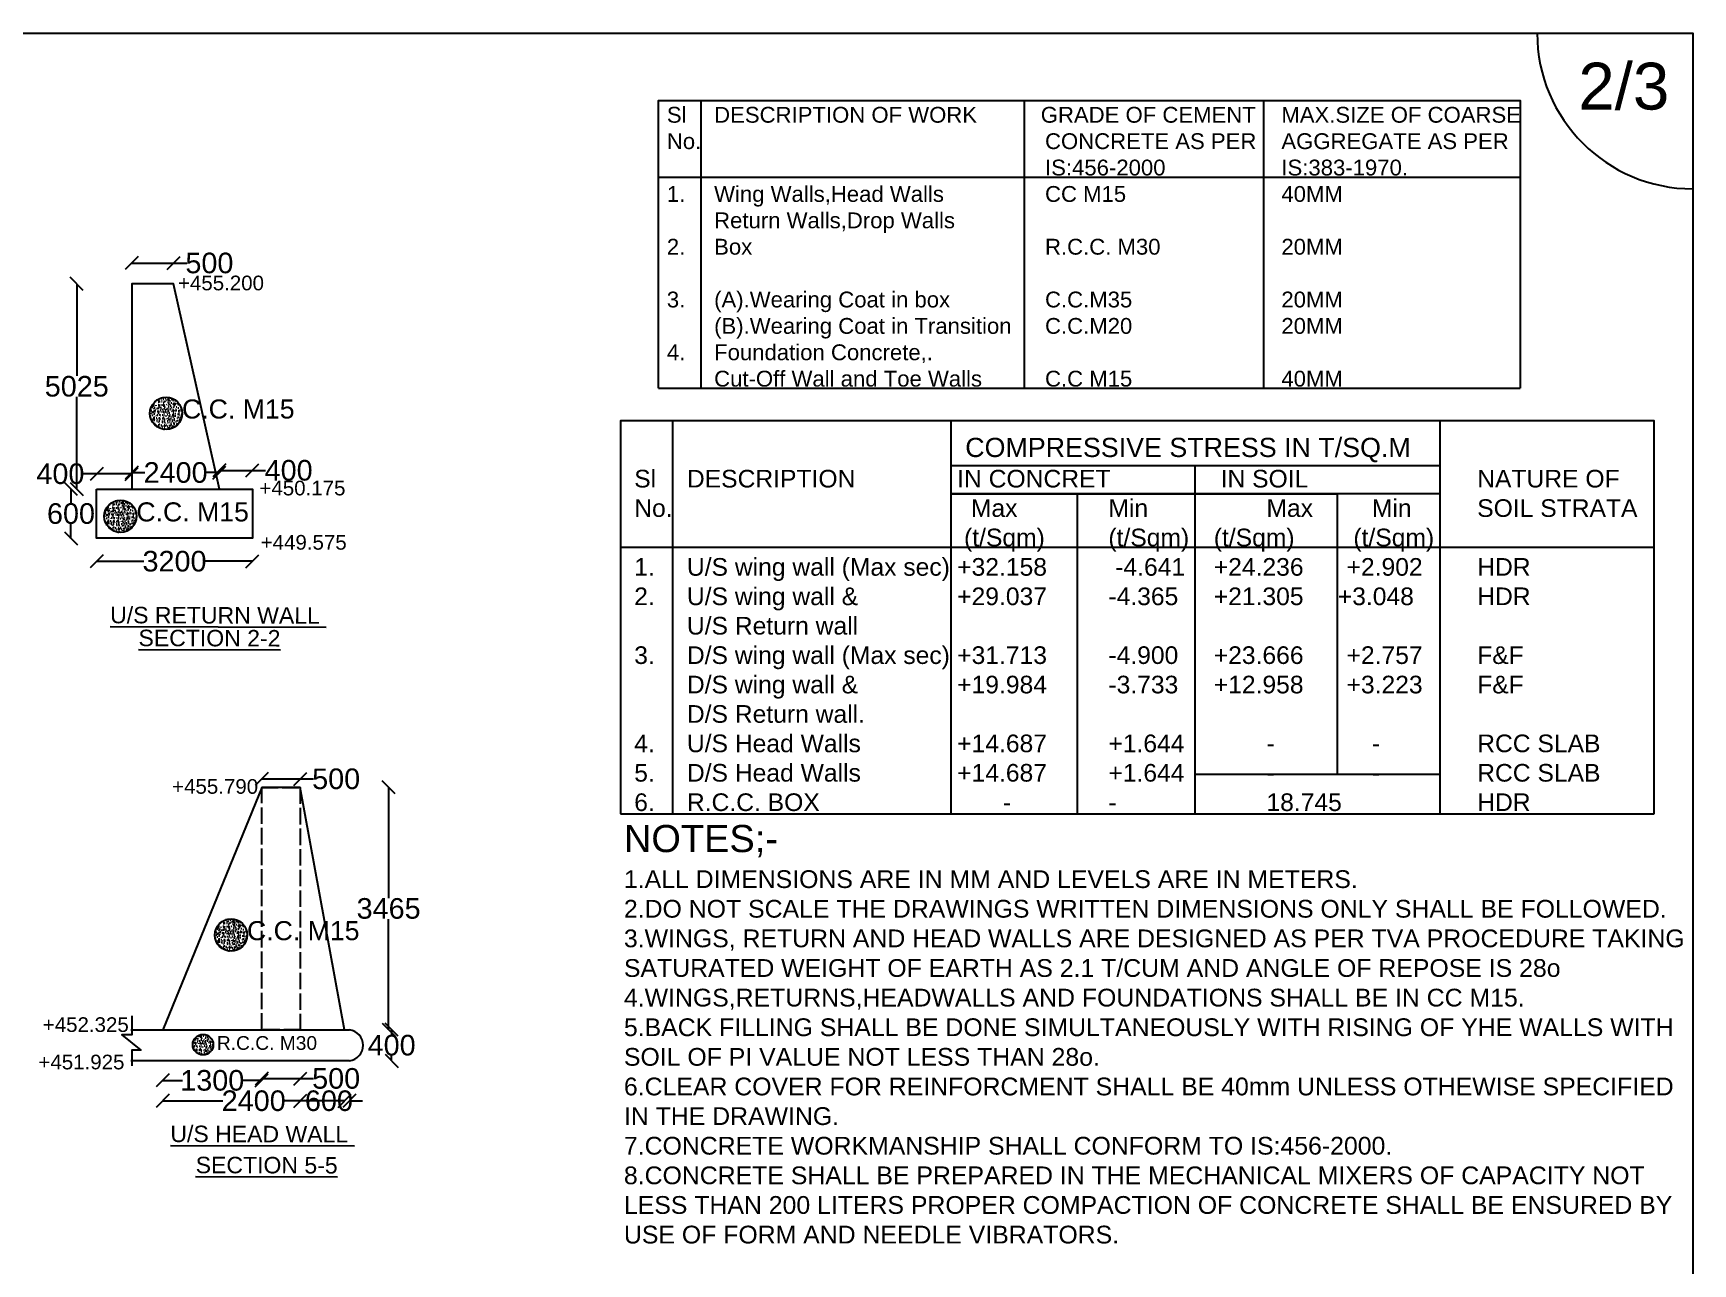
# Model space of a CAD drawing. Header units: millimetres. Extents: x 5124 to 6568637, y 2311 to 91879094.
# Drawn here: x 3820528 to 3832613, y 45948359 to 45957322 of the extents above; entities that cross this region are included whole.
import ezdxf

# ---------------------------------------------------------------- set-up
doc = ezdxf.new("R2010")
doc.units = ezdxf.units.MM
doc.header["$MEASUREMENT"] = 0
doc.linetypes.add('ACAD_ISO02W100', pattern=[15, 12, -3])
for name, color, linetype in [('DIMENSION', 7, 'Continuous'), ('DRAWING', 7, 'Continuous'), ('TEXT', 7, 'Continuous')]:
    doc.layers.add(name, color=color, linetype=linetype)
doc.styles.get("Standard").update_dxf_attribs({"font": 'arial.ttf', "height": 150})
doc.dimstyles.get("Standard").update_dxf_attribs({"dimtxt": 200, "dimasz": 110, "dimexe": 0.18, "dimexo": 0.0625, "dimgap": 0.09, "dimtad": 0, "dimtih": 1, "dimtoh": 1, "dimdec": 0, "dimzin": 0, "dimdsep": 46, "dimtxsty": 'Standard', "dimblk": 'OBLIQUE', "dimcen": 0.09, "dimse1": 1, "dimse2": 1, "dimadec": 0, "dimazin": 0, "dimtfac": 1, "dimtdec": 0, "dimtofl": 0, "dimtmove": 0, "dimatfit": 3, "dimfxl": 1, "dimtolj": 1, "dimtzin": 0, "dimarcsym": 0})

# ---------------------------------------------------------------- blocks, each defined once
blk = doc.blocks.new('_Oblique')
at = {"color": 0, "linetype": 'ByBlock', "lineweight": -2}
blk.add_line((-0.5, -0.5), (0.5, 0.5), dxfattribs=at)
blk = doc.blocks.new('*D88')
at = {"layer": 'Defpoints', "color": 0, "transparency": 16777216}
for p in [(3820989.5, 45953642.5), (3822124.5, 45953642.5), (3822124.5, 45953475)]:
    blk.add_point(p, dxfattribs=at)
at = {"layer": 'DRAWING', "color": 0, "lineweight": -2, "transparency": 16777216}
for p, q in [((3820989.5, 45953475), (3821333.24015, 45953475)), ((3822124.5, 45953475), (3821780.75985, 45953475))]:
    blk.add_line(p, q, dxfattribs=at)
at = {"layer": 'DRAWING', "color": 0, "lineweight": -2, "transparency": 16777216, "xscale": 95, "yscale": 95, "zscale": 95, "rotation": 180}
blk.add_blockref('_Oblique', (3820989.5, 45953475), dxfattribs=at)
at = {"layer": 'DRAWING', "color": 0, "lineweight": -2, "transparency": 16777216, "xscale": 95, "yscale": 95, "zscale": 95}
blk.add_blockref('_Oblique', (3822124.5, 45953475), dxfattribs=at)
at = {"layer": 'DRAWING', "color": 0, "transparency": 16777216, "insert": (3821557, 45953475), "char_height": 150, "attachment_point": 5}
blk.add_mtext('\\A1;3200', dxfattribs=at)
blk = doc.blocks.new('*D89')
at = {"layer": 'Defpoints', "color": 0, "transparency": 16777216}
for p in [(3821884, 45954121), (3821245, 45954002), (3821884, 45954002)]:
    blk.add_point(p, dxfattribs=at)
at = {"layer": 'DRAWING', "color": 0, "lineweight": -2, "transparency": 16777216}
for p, q in [((3821245, 45954121), (3821340, 45954121)), ((3821884, 45954121), (3821790, 45954121))]:
    blk.add_line(p, q, dxfattribs=at)
at = {"layer": 'DRAWING', "color": 0, "lineweight": -2, "transparency": 16777216, "xscale": 95, "yscale": 95, "zscale": 95, "rotation": 180}
blk.add_blockref('_Oblique', (3821245, 45954121), dxfattribs=at)
at = {"layer": 'DRAWING', "color": 0, "lineweight": -2, "transparency": 16777216, "xscale": 95, "yscale": 95, "zscale": 95}
blk.add_blockref('_Oblique', (3821884, 45954121), dxfattribs=at)
at = {"layer": 'DRAWING', "color": 0, "transparency": 16777216, "insert": (3821565, 45954121), "char_height": 150, "attachment_point": 5}
blk.add_mtext('\\A1;2400', dxfattribs=at)
blk = doc.blocks.new('*D90')
at = {"layer": 'Defpoints', "color": 0, "transparency": 16777216}
for p in [(3822124, 45954137), (3821884, 45954002), (3822124, 45954002)]:
    blk.add_point(p, dxfattribs=at)
at = {"layer": 'DRAWING', "color": 0, "lineweight": -2, "transparency": 16777216}
for p, q in [((3821884, 45954137), (3822124, 45954137)), ((3822124, 45954137), (3822220, 45954137))]:
    blk.add_line(p, q, dxfattribs=at)
at = {"layer": 'DRAWING', "color": 0, "lineweight": -2, "transparency": 16777216, "xscale": 95, "yscale": 95, "zscale": 95, "rotation": 180}
blk.add_blockref('_Oblique', (3821884, 45954137), dxfattribs=at)
at = {"layer": 'DRAWING', "color": 0, "lineweight": -2, "transparency": 16777216, "xscale": 95, "yscale": 95, "zscale": 95}
blk.add_blockref('_Oblique', (3822124, 45954137), dxfattribs=at)
at = {"layer": 'DRAWING', "color": 0, "transparency": 16777216, "insert": (3822388, 45954137), "char_height": 150, "attachment_point": 5}
blk.add_mtext('\\A1;400', dxfattribs=at)
blk = doc.blocks.new('*D91')
at = {"layer": 'Defpoints', "color": 0, "transparency": 16777216}
for p in [(3820990, 45954112), (3820990, 45954002), (3821245, 45954002)]:
    blk.add_point(p, dxfattribs=at)
at = {"layer": 'DRAWING', "color": 0, "lineweight": -2, "transparency": 16777216}
for p, q in [((3820990, 45954112), (3820894, 45954112)), ((3821245, 45954112), (3820990, 45954112))]:
    blk.add_line(p, q, dxfattribs=at)
at = {"layer": 'DRAWING', "color": 0, "lineweight": -2, "transparency": 16777216, "xscale": 95, "yscale": 95, "zscale": 95, "rotation": 180}
blk.add_blockref('_Oblique', (3820990, 45954112), dxfattribs=at)
at = {"layer": 'DRAWING', "color": 0, "lineweight": -2, "transparency": 16777216, "xscale": 95, "yscale": 95, "zscale": 95}
blk.add_blockref('_Oblique', (3821245, 45954112), dxfattribs=at)
at = {"layer": 'DRAWING', "color": 0, "transparency": 16777216, "insert": (3820726, 45954112), "char_height": 150, "attachment_point": 5}
blk.add_mtext('\\A1;400', dxfattribs=at)
blk = doc.blocks.new('*D92')
at = {"layer": 'Defpoints', "color": 0, "transparency": 16777216}
for p in [(3820993, 45954002), (3820803, 45953642), (3820990, 45953642)]:
    blk.add_point(p, dxfattribs=at)
at = {"layer": 'DRAWING', "color": 0, "lineweight": -2, "transparency": 16777216}
for p, q in [((3820803, 45954002), (3820803, 45953899)), ((3820803, 45953642), (3820803, 45953745))]:
    blk.add_line(p, q, dxfattribs=at)
at = {"layer": 'DRAWING', "color": 0, "lineweight": -2, "transparency": 16777216, "xscale": 95, "yscale": 95, "zscale": 95}
for p, rotation in [((3820803, 45954002), 90), ((3820803, 45953642), 270)]:
    blk.add_blockref('_Oblique', p, dxfattribs=dict(at, rotation=rotation))
at = {"layer": 'DRAWING', "color": 0, "transparency": 16777216, "insert": (3820803, 45953822), "char_height": 150, "attachment_point": 5}
blk.add_mtext('\\A1;600', dxfattribs=at)
blk = doc.blocks.new('*D93')
at = {"layer": 'Defpoints', "color": 0, "transparency": 16777216}
for p in [(3820845, 45955496), (3821245, 45955496), (3821245, 45954002)]:
    blk.add_point(p, dxfattribs=at)
at = {"layer": 'DRAWING', "color": 0, "lineweight": -2, "transparency": 16777216}
for p, q in [((3820845, 45955496), (3820845, 45954826)), ((3820845, 45954002), (3820845, 45954672))]:
    blk.add_line(p, q, dxfattribs=at)
at = {"layer": 'DRAWING', "color": 0, "lineweight": -2, "transparency": 16777216, "xscale": 95, "yscale": 95, "zscale": 95}
for p, rotation in [((3820845, 45955496), 90), ((3820845, 45954002), 270)]:
    blk.add_blockref('_Oblique', p, dxfattribs=dict(at, rotation=rotation))
at = {"layer": 'DRAWING', "color": 0, "transparency": 16777216, "insert": (3820845, 45954749), "char_height": 150, "attachment_point": 5}
blk.add_mtext('\\A1;5025', dxfattribs=at)
blk = doc.blocks.new('*D94')
at = {"layer": 'Defpoints', "color": 0, "transparency": 16777216}
for p in [(3821550, 45955647), (3821245, 45955496), (3821550, 45955496)]:
    blk.add_point(p, dxfattribs=at)
at = {"layer": 'DRAWING', "color": 0, "lineweight": -2, "transparency": 16777216}
for p, q in [((3821245, 45955647), (3821550, 45955647)), ((3821550, 45955647), (3821646, 45955647))]:
    blk.add_line(p, q, dxfattribs=at)
at = {"layer": 'DRAWING', "color": 0, "lineweight": -2, "transparency": 16777216, "xscale": 95, "yscale": 95, "zscale": 95, "rotation": 180}
blk.add_blockref('_Oblique', (3821245, 45955647), dxfattribs=at)
at = {"layer": 'DRAWING', "color": 0, "lineweight": -2, "transparency": 16777216, "xscale": 95, "yscale": 95, "zscale": 95}
blk.add_blockref('_Oblique', (3821550, 45955647), dxfattribs=at)
at = {"layer": 'DRAWING', "color": 0, "transparency": 16777216, "insert": (3821811, 45955647), "char_height": 150, "attachment_point": 5}
blk.add_mtext('\\A1;500', dxfattribs=at)
blk = doc.blocks.new('*D108')
at = {"layer": 'Defpoints', "color": 0, "transparency": 16777216}
for p in [(3821471.5, 45950063), (3822192, 45950063), (3822192, 45949694)]:
    blk.add_point(p, dxfattribs=at)
at = {"layer": 'DRAWING', "color": 0, "lineweight": -2, "transparency": 16777216}
for p, q in [((3821471.5, 45949694), (3821614.999, 45949694)), ((3822192, 45949694), (3822048.501, 45949694))]:
    blk.add_line(p, q, dxfattribs=at)
at = {"layer": 'DRAWING', "color": 0, "lineweight": -2, "transparency": 16777216, "xscale": 95, "yscale": 95, "zscale": 95, "rotation": 180}
blk.add_blockref('_Oblique', (3821471.5, 45949694), dxfattribs=at)
at = {"layer": 'DRAWING', "color": 0, "lineweight": -2, "transparency": 16777216, "xscale": 95, "yscale": 95, "zscale": 95}
blk.add_blockref('_Oblique', (3822192, 45949694), dxfattribs=at)
at = {"layer": 'DRAWING', "color": 0, "transparency": 16777216, "insert": (3821831.75, 45949694), "char_height": 150, "attachment_point": 5}
blk.add_mtext('\\A1;1300', dxfattribs=at)
blk = doc.blocks.new('*D109')
at = {"layer": 'Defpoints', "color": 0, "transparency": 16777216}
for p in [(3822192, 45950063), (3822473, 45950063), (3822473, 45949708)]:
    blk.add_point(p, dxfattribs=at)
at = {"layer": 'DRAWING', "color": 0, "lineweight": -2, "transparency": 16777216}
for p, q in [((3822192, 45949708), (3822473, 45949708)), ((3822473, 45949708), (3822568, 45949708))]:
    blk.add_line(p, q, dxfattribs=at)
at = {"layer": 'DRAWING', "color": 0, "lineweight": -2, "transparency": 16777216, "xscale": 95, "yscale": 95, "zscale": 95, "rotation": 180}
blk.add_blockref('_Oblique', (3822192, 45949708), dxfattribs=at)
at = {"layer": 'DRAWING', "color": 0, "lineweight": -2, "transparency": 16777216, "xscale": 95, "yscale": 95, "zscale": 95}
blk.add_blockref('_Oblique', (3822473, 45949708), dxfattribs=at)
at = {"layer": 'DRAWING', "color": 0, "transparency": 16777216, "insert": (3822734, 45949708), "char_height": 150, "attachment_point": 5}
blk.add_mtext('\\A1;500', dxfattribs=at)
blk = doc.blocks.new('*D110')
at = {"layer": 'Defpoints', "color": 0, "transparency": 16777216}
for p in [(3822473, 45950063), (3822830.5, 45950063), (3822830.5, 45949545.5)]:
    blk.add_point(p, dxfattribs=at)
at = {"layer": 'DRAWING', "color": 0, "lineweight": -2, "transparency": 16777216}
for p, q in [((3822473, 45949545.5), (3822378, 45949545.5)), ((3822830.5, 45949545.5), (3822925.5, 45949545.5))]:
    blk.add_line(p, q, dxfattribs=at)
at = {"layer": 'DRAWING', "color": 0, "lineweight": -2, "transparency": 16777216, "xscale": 95, "yscale": 95, "zscale": 95}
blk.add_blockref('_Oblique', (3822473, 45949545.5), dxfattribs=at)
at = {"layer": 'DRAWING', "color": 0, "lineweight": -2, "transparency": 16777216, "xscale": 95, "yscale": 95, "zscale": 95, "rotation": 180}
blk.add_blockref('_Oblique', (3822830.5, 45949545.5), dxfattribs=at)
at = {"layer": 'DRAWING', "color": 0, "transparency": 16777216, "insert": (3822681.5, 45949545.5), "char_height": 150, "attachment_point": 5}
blk.add_mtext('\\A1;600', dxfattribs=at)
blk = doc.blocks.new('*D111')
at = {"layer": 'Defpoints', "color": 0, "transparency": 16777216}
for p in [(3821471.5, 45950063), (3822795.5, 45950063), (3822795.5, 45949545.5)]:
    blk.add_point(p, dxfattribs=at)
at = {"layer": 'DRAWING', "color": 0, "lineweight": -2, "transparency": 16777216}
for p, q in [((3821471.5, 45949545.5), (3821908.41, 45949545.5)), ((3822795.5, 45949545.5), (3822358.59, 45949545.5))]:
    blk.add_line(p, q, dxfattribs=at)
at = {"layer": 'DRAWING', "color": 0, "lineweight": -2, "transparency": 16777216, "xscale": 95, "yscale": 95, "zscale": 95, "rotation": 180}
blk.add_blockref('_Oblique', (3821471.5, 45949545.5), dxfattribs=at)
at = {"layer": 'DRAWING', "color": 0, "lineweight": -2, "transparency": 16777216, "xscale": 95, "yscale": 95, "zscale": 95}
blk.add_blockref('_Oblique', (3822795.5, 45949545.5), dxfattribs=at)
at = {"layer": 'DRAWING', "color": 0, "transparency": 16777216, "insert": (3822133.5, 45949545.5), "char_height": 150, "attachment_point": 5}
blk.add_mtext('\\A1;2400', dxfattribs=at)
blk = doc.blocks.new('*D112')
at = {"layer": 'Defpoints', "color": 0, "transparency": 16777216}
for p in [(3822795, 45950063), (3822795, 45949837), (3823138, 45949837)]:
    blk.add_point(p, dxfattribs=at)
at = {"layer": 'DRAWING', "color": 0, "lineweight": -2, "transparency": 16777216}
for p, q in [((3823138, 45950063), (3823138, 45950027)), ((3823138, 45949837), (3823138, 45949873))]:
    blk.add_line(p, q, dxfattribs=at)
at = {"layer": 'DRAWING', "color": 0, "lineweight": -2, "transparency": 16777216, "xscale": 95, "yscale": 95, "zscale": 95}
for p, rotation in [((3823138, 45950063), 90), ((3823138, 45949837), 270)]:
    blk.add_blockref('_Oblique', p, dxfattribs=dict(at, rotation=rotation))
at = {"layer": 'DRAWING', "color": 0, "transparency": 16777216, "insert": (3823138, 45949950), "char_height": 150, "attachment_point": 5}
blk.add_mtext('\\A1;400', dxfattribs=at)
blk = doc.blocks.new('*D113')
at = {"layer": 'Defpoints', "color": 0, "transparency": 16777216}
for p in [(3822473, 45951828), (3823116, 45951828), (3822796, 45950063)]:
    blk.add_point(p, dxfattribs=at)
at = {"layer": 'DRAWING', "color": 0, "lineweight": -2, "transparency": 16777216}
for p, q in [((3823116, 45951828), (3823116, 45951022)), ((3823116, 45950063), (3823116, 45950869))]:
    blk.add_line(p, q, dxfattribs=at)
at = {"layer": 'DRAWING', "color": 0, "lineweight": -2, "transparency": 16777216, "xscale": 95, "yscale": 95, "zscale": 95}
for p, rotation in [((3823116, 45951828), 90), ((3823116, 45950063), 270)]:
    blk.add_blockref('_Oblique', p, dxfattribs=dict(at, rotation=rotation))
at = {"layer": 'DRAWING', "color": 0, "transparency": 16777216, "insert": (3823116, 45950946), "char_height": 150, "attachment_point": 5}
blk.add_mtext('\\A1;3465', dxfattribs=at)
blk = doc.blocks.new('*D114')
at = {"layer": 'Defpoints', "color": 0, "transparency": 16777216}
for p in [(3822192, 45951828), (3822473, 45951890), (3822473, 45951828)]:
    blk.add_point(p, dxfattribs=at)
at = {"layer": 'DRAWING', "color": 0, "lineweight": -2, "transparency": 16777216}
for p, q in [((3822192, 45951890), (3822473, 45951890)), ((3822473, 45951890), (3822568, 45951890))]:
    blk.add_line(p, q, dxfattribs=at)
at = {"layer": 'DRAWING', "color": 0, "lineweight": -2, "transparency": 16777216, "xscale": 95, "yscale": 95, "zscale": 95, "rotation": 180}
blk.add_blockref('_Oblique', (3822192, 45951890), dxfattribs=at)
at = {"layer": 'DRAWING', "color": 0, "lineweight": -2, "transparency": 16777216, "xscale": 95, "yscale": 95, "zscale": 95}
blk.add_blockref('_Oblique', (3822473, 45951890), dxfattribs=at)
at = {"layer": 'DRAWING', "color": 0, "transparency": 16777216, "insert": (3822734, 45951890), "char_height": 150, "attachment_point": 5}
blk.add_mtext('\\A1;500', dxfattribs=at)

msp = doc.modelspace()

# ---------------------------------------------------------------- hatches: boundary and pattern name
at = {"layer": 'DRAWING'}
h = msp.add_hatch(dxfattribs=at)
h.set_pattern_fill('AR-CONC,_O', color=256, scale=6.947008)
h.set_pattern_definition([(130, (6207629.47, 14025606.747), (-49.82812536, -4.35939611), [5.21025632, -57.31281956]), (185, (6207629.47, 14025606.747), (9.639066845, 52.25485095), [4.16820506, -45.85025565]), (79.5486, (6207625.316, 14025606.384), (-40.189095526, 47.89542312), [4.42803637, -48.70840164]), (133.8158, (6207629.47, 14025620.64), (-74.14132563, -11.49861988), [7.81538449, -85.96922934]), (83.3644, (6207623.29, 14025619.68), (-64.93109696, 67.67205063), [6.64205477, -73.06259079]), (188.8158, (6207629.47, 14025620.64), (-64.93104414, 67.67210134), [6.25230759, -68.77538347]), (159, (6207622.52, 14025617.168), (-41.46718324, -27.96996828), [5.21025632, -57.31281956]), (214, (6207622.52, 14025617.17), (-16.903136624, 50.37623477), [4.16820506, -45.85025565]), (108.5486, (6207619.066, 14025614.837), (-58.37033685, 22.4062208), [4.42803637, -48.70840164]), (142.5, (6207629.469, 14025606.747), (-0.844746174, 23.126164094), [0, -45.294494975, 0, -46.544956492, 0, -46.02393086]), (172.5, (6207629.469, 14025606.747), (-18.275462947, 27.39981488), [0, -26.53757221, 0, -44.25244371, 0, -17.54119629]), (212.5, (6207644.96, 14025606.747), (-37.084689651, -1.566888841), [0, -17.36752108, 0, -54.186665767, 0, -71.901537268]), (222.5, (6207651.907, 14025606.747), (-40.513992357, 6.954301563), [0, -22.577777403, 0, -35.985503676, 0, -51.060511973])])
h.paths.add_polyline_path([(3821378, 45954552.6, 1), (3821613.2, 45954552.6, 1)])
h = msp.add_hatch(dxfattribs=at)
h.set_pattern_fill('AR-CONC,_O', color=256, scale=6.947008)
h.set_pattern_definition([(130, (6207296.97, 14024857.247), (-49.82812536, -4.35939611), [5.21025632, -57.31281956]), (185, (6207296.97, 14024857.247), (9.639066845, 52.25485095), [4.16820506, -45.85025565]), (79.5486, (6207292.816, 14024856.884), (-40.189095526, 47.89542312), [4.42803637, -48.70840164]), (133.8158, (6207296.97, 14024871.14), (-74.14132563, -11.49861988), [7.81538449, -85.96922934]), (83.3644, (6207290.79, 14024870.18), (-64.93109696, 67.67205063), [6.64205477, -73.06259079]), (188.8158, (6207296.97, 14024871.14), (-64.93104414, 67.67210134), [6.25230759, -68.77538347]), (159, (6207290.02, 14024867.668), (-41.46718324, -27.96996828), [5.21025632, -57.31281956]), (214, (6207290.02, 14024867.67), (-16.903136624, 50.37623477), [4.16820506, -45.85025565]), (108.5486, (6207286.566, 14024865.337), (-58.37033685, 22.4062208), [4.42803637, -48.70840164]), (142.5, (6207296.969, 14024857.247), (-0.844746174, 23.126164094), [0, -45.294494975, 0, -46.544956492, 0, -46.02393086]), (172.5, (6207296.969, 14024857.247), (-18.275462947, 27.39981488), [0, -26.53757221, 0, -44.25244371, 0, -17.54119629]), (212.5, (6207312.46, 14024857.247), (-37.084689651, -1.566888841), [0, -17.36752108, 0, -54.186665767, 0, -71.901537268]), (222.5, (6207319.407, 14024857.247), (-40.513992357, 6.954301563), [0, -22.577777403, 0, -35.985503676, 0, -51.060511973])])
h.paths.add_polyline_path([(3821045.5, 45953803.1, 1), (3821280.7, 45953803.1, 1)])
h = msp.add_hatch(dxfattribs=at)
h.set_pattern_fill('AR-CONC,_O', color=256, scale=6.947008)
h.set_pattern_definition([(130, (6208102.49, 14021807.246), (-49.82812536, -4.35939611), [5.21025632, -57.31281956]), (185, (6208102.49, 14021807.246), (9.639066845, 52.25485095), [4.16820506, -45.85025565]), (79.5486, (6208098.34, 14021806.883), (-40.189095526, 47.89542312), [4.42803637, -48.70840164]), (133.8158, (6208102.49, 14021821.14), (-74.14132563, -11.49861988), [7.81538449, -85.96922934]), (83.3644, (6208096.31, 14021820.18), (-64.93109696, 67.67205063), [6.64205477, -73.06259079]), (188.8158, (6208102.49, 14021821.14), (-64.93104414, 67.67210134), [6.25230759, -68.77538347]), (159, (6208095.545, 14021817.666), (-41.46718324, -27.96996828), [5.21025632, -57.31281956]), (214, (6208095.545, 14021817.666), (-16.903136624, 50.37623477), [4.16820506, -45.85025565]), (108.5486, (6208092.09, 14021815.336), (-58.37033685, 22.4062208), [4.42803637, -48.70840164]), (142.5, (6208102.492, 14021807.246), (-0.844746174, 23.126164094), [0, -45.294494975, 0, -46.544956492, 0, -46.02393086]), (172.5, (6208102.492, 14021807.246), (-18.275462947, 27.39981488), [0, -26.53757221, 0, -44.25244371, 0, -17.54119629]), (212.5, (6208117.984, 14021807.246), (-37.084689651, -1.566888841), [0, -17.36752108, 0, -54.186665767, 0, -71.901537268]), (222.5, (6208124.93, 14021807.246), (-40.513992357, 6.954301563), [0, -22.577777403, 0, -35.985503676, 0, -51.060511973])])
h.paths.add_polyline_path([(3821851, 45950753.1, 1), (3822086.2, 45950753.1, 1)])
h = msp.add_hatch(dxfattribs=at)
h.set_pattern_fill('AR-CONC,_O', color=256, scale=6.947008)
h.set_pattern_definition([(130, (6207898.49, 14021008.746), (-49.82812536, -4.35939611), [5.21025632, -57.31281956]), (185, (6207898.49, 14021008.746), (9.639066845, 52.25485095), [4.16820506, -45.85025565]), (79.5486, (6207894.34, 14021008.383), (-40.189095526, 47.89542312), [4.42803637, -48.70840164]), (133.8158, (6207898.49, 14021022.64), (-74.14132563, -11.49861988), [7.81538449, -85.96922934]), (83.3644, (6207892.31, 14021021.68), (-64.93109696, 67.67205063), [6.64205477, -73.06259079]), (188.8158, (6207898.49, 14021022.64), (-64.93104414, 67.67210134), [6.25230759, -68.77538347]), (159, (6207891.545, 14021019.166), (-41.46718324, -27.96996828), [5.21025632, -57.31281956]), (214, (6207891.545, 14021019.166), (-16.903136624, 50.37623477), [4.16820506, -45.85025565]), (108.5486, (6207888.09, 14021016.836), (-58.37033685, 22.4062208), [4.42803637, -48.70840164]), (142.5, (6207898.492, 14021008.746), (-0.844746174, 23.126164094), [0, -45.294494975, 0, -46.544956492, 0, -46.02393086]), (172.5, (6207898.492, 14021008.746), (-18.275462947, 27.39981488), [0, -26.53757221, 0, -44.25244371, 0, -17.54119629]), (212.5, (6207913.984, 14021008.746), (-37.084689651, -1.566888841), [0, -17.36752108, 0, -54.186665767, 0, -71.901537268]), (222.5, (6207920.93, 14021008.746), (-40.513992357, 6.954301563), [0, -22.577777403, 0, -35.985503676, 0, -51.060511973])])
h.paths.add_polyline_path([(3821839.5, 45949954.6, 1), (3821689.7, 45949954.6, 1)])

# ---------------------------------------------------------------- linework, layer by layer
at = {"layer": 'DIMENSION'}
msp.add_line((3830770.8, 45954499.3), (3830770.8, 45951636.5), dxfattribs=at)
for points in [[(3831356, 45956270.6), (3825081.8, 45956270.6), (3825081.8, 45956831.3), (3831356, 45956831.3)], [(3825182.3, 45954499.3), (3825182.3, 45951636.5)], [(3827209.4, 45954499.3), (3827209.4, 45951636.5)], [(3827209.4, 45954173.1), (3830770.8, 45954173.1), (3830770.8, 45953967.2), (3827209.4, 45953967.2)], [(3828985.9, 45954173.1), (3828985.9, 45951636.5)], [(3827209.4, 45953967.2), (3830022.3, 45953967.2)], [(3828131, 45953967.2), (3828131, 45951636.5)], [(3830022.3, 45953967.2), (3830022.3, 45951925.7)], [(3832332.5, 45953575.5), (3824805.5, 45953575.5)]]:
    msp.add_lwpolyline(points, dxfattribs=at)
at = {"layer": 'DRAWING'}
for p, q in [((3821239.5, 45950063), (3822830.5, 45950063)), ((3822830.5, 45949837), (3821239.5, 45949837))]:
    msp.add_line(p, q, dxfattribs=at)
for points in [[(3810552, 45957321.5), (3832613, 45957321.5), (3832613, 45942689.5), (3810552, 45942689.5)], [(3821245, 45954001.5), (3821884.5, 45954001.5), (3821550.5, 45955496.5), (3821245, 45955496.5)], [(3820989.5, 45954001.5), (3822124.5, 45954001.5), (3822124.5, 45953642.5), (3820989.5, 45953642.5)], [(3821471.5, 45950063), (3822795.5, 45950063), (3822473, 45951828.5), (3822192, 45951828.5)]]:
    msp.add_lwpolyline(points, close=True, dxfattribs=at)
for points in [[(3825081.8, 45954736.5), (3825081.8, 45956831.3), (3831356, 45956831.3), (3831356, 45954736.5)], [(3825388.8, 45956831.3), (3825388.8, 45954736.5)], [(3827744.4, 45956831.3), (3827744.4, 45954736.5)], [(3829486.6, 45956831.3), (3829486.6, 45954736.5)], [(3825081.8, 45954736.5), (3831356, 45954736.5)], [(3827209.4, 45954499.3), (3824805.5, 45954499.3), (3824805.5, 45951636.5)], [(3832332.5, 45951636.5), (3832332.5, 45954499.3), (3827209.4, 45954499.3)], [(3827209.4, 45954499.3), (3827209.4, 45951636.5)], [(3828985.9, 45951925.7), (3830770.8, 45951925.7)], [(3824805.5, 45951636.5), (3827209.4, 45951636.5)], [(3827209.4, 45951636.5), (3832332.5, 45951636.5)], [(3821245.5, 45950164.5), (3821245.5, 45950026), (3821173, 45950026), (3821312, 45949914), (3821245, 45949914), (3821245, 45949799.5)]]:
    msp.add_lwpolyline(points, dxfattribs=at)
at = {"layer": 'DRAWING', "linetype": 'ACAD_ISO02W100', "ltscale": 10}
msp.add_lwpolyline([(3822192, 45951828.5), (3822473, 45951828.5), (3822473, 45950063), (3822192, 45950063)], close=True, dxfattribs=at)
at = {"layer": 'DRAWING'}
for centre, radius in [((3821495.6, 45954552.6), 117.6), ((3821163.1, 45953803.1), 117.6), ((3821968.6, 45950753.1), 117.6), ((3821764.6, 45949954.6), 74.9)]:
    msp.add_circle(centre, radius, dxfattribs=at)
for centre, radius, start, end in [((3832613, 45957321.5), 1133.5, 180, 270), ((3822815.7, 45949950), 114, 277.47984, 82.52016)]:
    msp.add_arc(centre, radius, start, end, dxfattribs=at)

# ---------------------------------------------------------------- texts
at = {"layer": 'DRAWING', "attachment_point": 1}
for s, insert, char_height, width in [('{\\H1.3398x;Sl^IDESCRIPTION OF WORK^I       GRADE OF CEMENT ^IMAX.SIZE OF COARSE\\PNo.^I^I^I^I^I^I^I^I\\H0.99998x;CONCRETE AS PER ^IAGGREGATE AS PER\\P^I^I^I^I^I^I^I^IIS:456-2000^I^I^IIS:383-1970.\\P1.^IWing Walls,Head Walls ^I^I^ICC M15^I^I^I^I40MM\\P^IReturn Walls,Drop Walls\\P2.^IBox^I^I^I^I^I^I^IR.C.C. M30^I^I^I20MM\\P\\P3.^I(A).Wearing Coat in box^I^I^IC.C.M35\\H0.99998x;^I^I^I^I20MM\\H0.99998x;^I\\P^I(B).Wearing Coat in Transition^IC.C.M20^I^I^I^I20MM\\H0.99998x;\\P4.^IFoundation Concrete,.\\P^ICut-Off Wall and Toe Walls^I^IC.C M15^I^I^I^I40MM\\P\\H0.99999x;^I^I^I^I}', (3825142.1, 45956784.8), 86.054, 6207.546), ('{\\H1.4574x; ^I^I^I^I^I^I  COMPRESSIVE STRESS IN T/SQ.M\\P\\H0.91933x;Sl^IDESCRIPTION^I^I IN CONCRET^I^I IN SOIL^I^I^I^INATURE OF \\PNo.^I^I^I^I^I^I   Max^I^IMin^I^I^IMax^I^IMin^I^ISOIL STRATA\\P^I^I^I^I^I^I  (t/Sqm)^I^I(t/Sqm)^I(t/Sqm)^I     (t/Sqm)\\P\\H0.9999x;1.^IU/S wing wall (Max sec)\\H1.0001x;^I +32.158^I^I -4.641^I+24.236^I    +2.902^I^IHDR\\P\\H0.9999x;2.^IU/S wing wall & ^I^I \\H1.0001x;+29.037^I^I-4.365^I+21.305     +3.048 ^I^IHDR\\P^I\\H0.99992x;U/S Return wall \\P3.^ID/S wing wall \\H0.99996x;(Max sec)\\H1.0001x;^I +31.713^I^I-4.900^I+23.666^I    +2.757^I^IF&F\\P\\H0.99992x;^ID/S wing wall & ^I^I \\H1.0001x;+19.984^I^I-3.733^I+12.958^I    +3.223^I^I\\H0.99998x;F&F\\P\\H0.99996x;^ID/S Return wall.\\P4.^IU/S Head Walls ^I^I +14.687^I^I+1.644^I^I-^I^I-^I^IRCC SLAB\\P5.^ID/S Head Walls ^I^I +14.687^I^I+1.644^I^I-^I^I-^I^IRCC SLAB\\P\\H0.99992x;6.^IR.C.C. BOX^I^I^I^I-^I^I-^I^I^I18.745^I\\H0.99992x;^I^IHDR}', (3824904.5, 45954374.3), 95.914, 8578.397)]:
    msp.add_mtext(s, dxfattribs=dict(at, insert=insert, char_height=char_height, width=width))
at = {"layer": 'TEXT'}
for s, height, p in [('2/3', 341.3, (3831779.2, 45956765.3)), ('+455.200', 106.79, (3821582.1, 45955448.8)), (' C.C. M15  ', 138.94, (3821557.6, 45954515)), ('+450.175', 106.79, (3822175.3, 45953955.3)), (' C.C. M15  ', 138.94, (3821225.1, 45953765.5)), ('+449.575', 106.79, (3822184.5, 45953559.9)), ('+455.790', 106.79, (3821539.5, 45951781.9)), (' C.C. M15  ', 138.94, (3822030.6, 45950715.5)), ('+452.325', 106.79, (3820597.5, 45950047.4)), (' R.C.C. M30', 100, (3821826.6, 45949917)), ('+451.925', 106.79, (3820566, 45949774.9))]:
    msp.add_text(s, height=height, dxfattribs=at).set_placement(p)
for s, p in [('%%UU/S RETURN WALL ', (3821088, 45953023.9)), ('%%USECTION 2-2', (3821294.4, 45952857.1)), ('%%UU/S HEAD WALL ', (3821526.6, 45949245.4)), ('%%USECTION 5-5', (3821711, 45949018.6))]:
    msp.add_text(s, height=120, rotation=359.8588, dxfattribs=at).set_placement(p)
at = {"layer": 'TEXT', "insert": (3824829.5, 45951555), "char_height": 197.9714, "width": 7746.434, "attachment_point": 1}
msp.add_mtext('NOTES;-\\P{\\H0.6537x;1.ALL DIMENSIONS ARE IN MM AND LEVELS ARE IN METERS.\\P2.DO NOT SCALE THE DRAWINGS WRITTEN DIMENSIONS ONLY SHALL BE FOLLOWED.\\P3.WINGS, RETURN AND HEAD WALLS ARE DESIGNED AS PER TVA PROCEDURE TAKING SATURATED WEIGHT OF EARTH AS 2.1 T/CUM AND ANGLE OF REPOSE IS 28o\\P4.WINGS,RETURNS,HEADWALLS AND FOUNDATIONS SHALL BE IN CC M15.\\P5.BACK FILLING SHALL BE DONE SIMULTANEOUSLY WITH RISING OF YHE WALLS WITH SOIL OF PI VALUE NOT LESS THAN 28o.\\P6.CLEAR COVER FOR REINFORCMENT SHALL BE 40mm UNLESS OTHEWISE SPECIFIED IN THE DRAWING.\\P7.CONCRETE WORKMANSHIP SHALL CONFORM TO IS:456-2000.\\P8.CONCRETE SHALL BE PREPARED IN THE MECHANICAL MIXERS OF CAPACITY NOT LESS THAN 200 LITERS PROPER COMPACTION OF CONCRETE SHALL BE ENSURED BY USE OF FORM AND NEEDLE VIBRATORS.}', dxfattribs=at)

# ---------------------------------------------------------------- dimensions: what is measured, and where the dimension line sits
at = {"layer": 'DRAWING'}
for base, p1, p2, text, picture, middle in [((3821550.5, 45955647), (3821245, 45955496.5), (3821550.5, 45955496.5), '500', '*D94', (3821811, 45955647)), ((3821884.5, 45954120.5), (3821245, 45954001.5), (3821884.5, 45954001.5), '2400', '*D89', (3821564.8, 45954120.5)), ((3822124.5, 45954137), (3821884.5, 45954001.5), (3822124.5, 45954001.5), '400', '*D90', (3822388.1, 45954137)), ((3820989.5, 45954112), (3821245, 45954001.5), (3820989.5, 45954001.5), '400', '*D91', (3820725.9, 45954112)), ((3822124.5, 45953475), (3820989.5, 45953642.5), (3822124.5, 45953642.5), '3200', '*D88', (3821557, 45953475)), ((3822473, 45951890.5), (3822192, 45951828.5), (3822473, 45951828.5), '500', '*D114', (3822733.5, 45951890.5)), ((3822192, 45949694), (3821471.5, 45950063), (3822192, 45950063), '1300', '*D108', (3821831.8, 45949694)), ((3822795.5, 45949545.5), (3821471.5, 45950063), (3822795.5, 45950063), '2400', '*D111', (3822133.5, 45949545.5)), ((3822473, 45949708.5), (3822192, 45950063), (3822473, 45950063), '500', '*D109', (3822733.5, 45949708.5))]:
    dim = msp.add_linear_dim(base=base, p1=p1, p2=p2, text=text, dimstyle='Standard', override={"dimasz": 95, "dimfxl": 2000, "dimarcsym": 1}, dxfattribs=at)
    dim.commit()
    dim.dimension.update_dxf_attribs({"geometry": picture, "text_midpoint": middle})
for base, p1, p2, text, picture, middle in [((3820845.5, 45955496.5), (3821245, 45954001.5), (3821245, 45955496.5), '5025', '*D93', (3820845.5, 45954749)), ((3820803, 45953642.5), (3820993, 45954001.5), (3820989.5, 45953642.5), '600', '*D92', (3820803, 45953822)), ((3823116, 45951828.5), (3822795.5, 45950063), (3822473, 45951828.5), '3465', '*D113', (3823116, 45950945.8)), ((3823138.5, 45949837), (3822795.5, 45950063), (3822795.5, 45949837), '400', '*D112', (3823138.5, 45949950))]:
    dim = msp.add_linear_dim(base=base, p1=p1, p2=p2, angle=90, text=text, dimstyle='Standard', override={"dimasz": 95, "dimfxl": 2000, "dimarcsym": 1}, dxfattribs=at)
    dim.commit()
    dim.dimension.update_dxf_attribs({"geometry": picture, "text_midpoint": middle})
dim = msp.add_linear_dim(base=(3822830.5, 45949545.5), p1=(3822473, 45950063), p2=(3822830.5, 45950063), text='600', dimstyle='Standard', override={"dimasz": 95, "dimfxl": 2000, "dimarcsym": 1}, dxfattribs=at)
dim.commit()
dim.dimension.update_dxf_attribs({"geometry": '*D110', "text_midpoint": (3822681.5, 45949545.5), "dimtype": 160})

doc.saveas('drawing.dxf')
